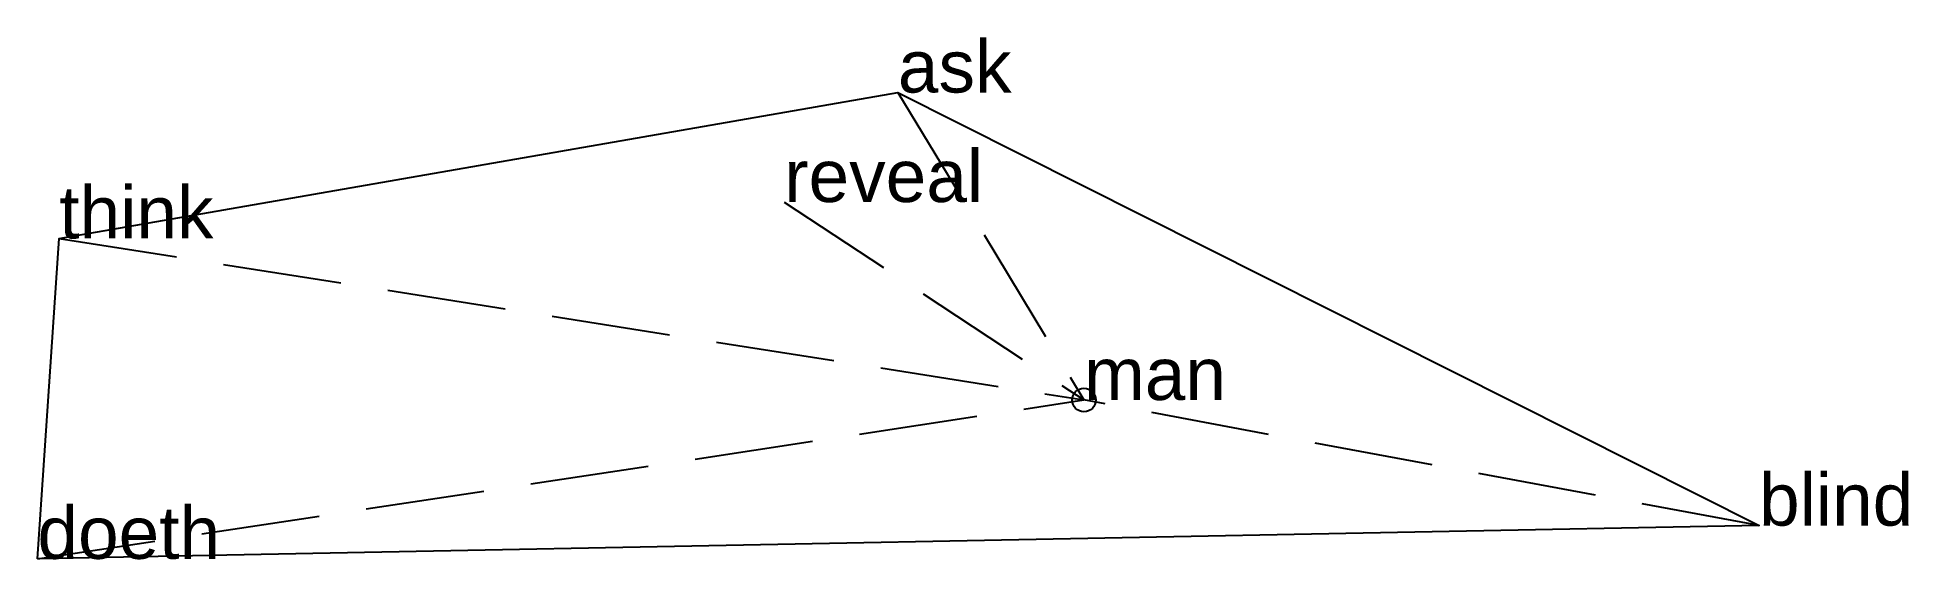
# Model space of a CAD drawing. Extents: x -2.2 to 1.74, y -0.34 to 0.76.
import ezdxf

# ---------------------------------------------------------------- set-up
doc = ezdxf.new("R2010")
doc.units = 0
doc.linetypes.add('DASHED2', pattern=[0.3, 0.25, -0.05])
doc.layers.add('TEXT', color=1, linetype='CONTINUOUS')
doc.styles.get("Standard").update_dxf_attribs({"font": 'arial.ttf'})

msp = doc.modelspace()

# ---------------------------------------------------------------- linework, layer by layer
at = {"linetype": 'DASHED2'}
for p in [(-0.3917, 0.6467), (-0.6308, 0.4164), (-2.1565, 0.3397), (-2.2026, -0.3341), (0, 0), (1.4207, -0.2643)]:
    msp.add_line(p, (0, 0), dxfattribs=at)
msp.add_circle((0, 0), 0.025)
at = {"layer": 'OUTLINE', "linetype": 'CONTINUOUS'}
msp.add_polyline3d([(-2.2026, -0.3341, 0), (-2.1565, 0.3397, 0), (-0.3917, 0.6467, 0), (1.4207, -0.2643, 0), (-2.2026, -0.3341, 0)], close=True, dxfattribs=at)

# ---------------------------------------------------------------- texts
at = {"layer": 'TEXT'}
for s, p in [('ask', (-0.3917, 0.6467)), ('reveal', (-0.6308, 0.4164)), ('think', (-2.1565, 0.3397)), ('man', (0, 0)), ('blind', (1.4207, -0.2643)), ('doeth', (-2.2026, -0.3341))]:
    msp.add_text(s, height=0.11, dxfattribs=at).set_placement(p)

doc.saveas('drawing.dxf')
